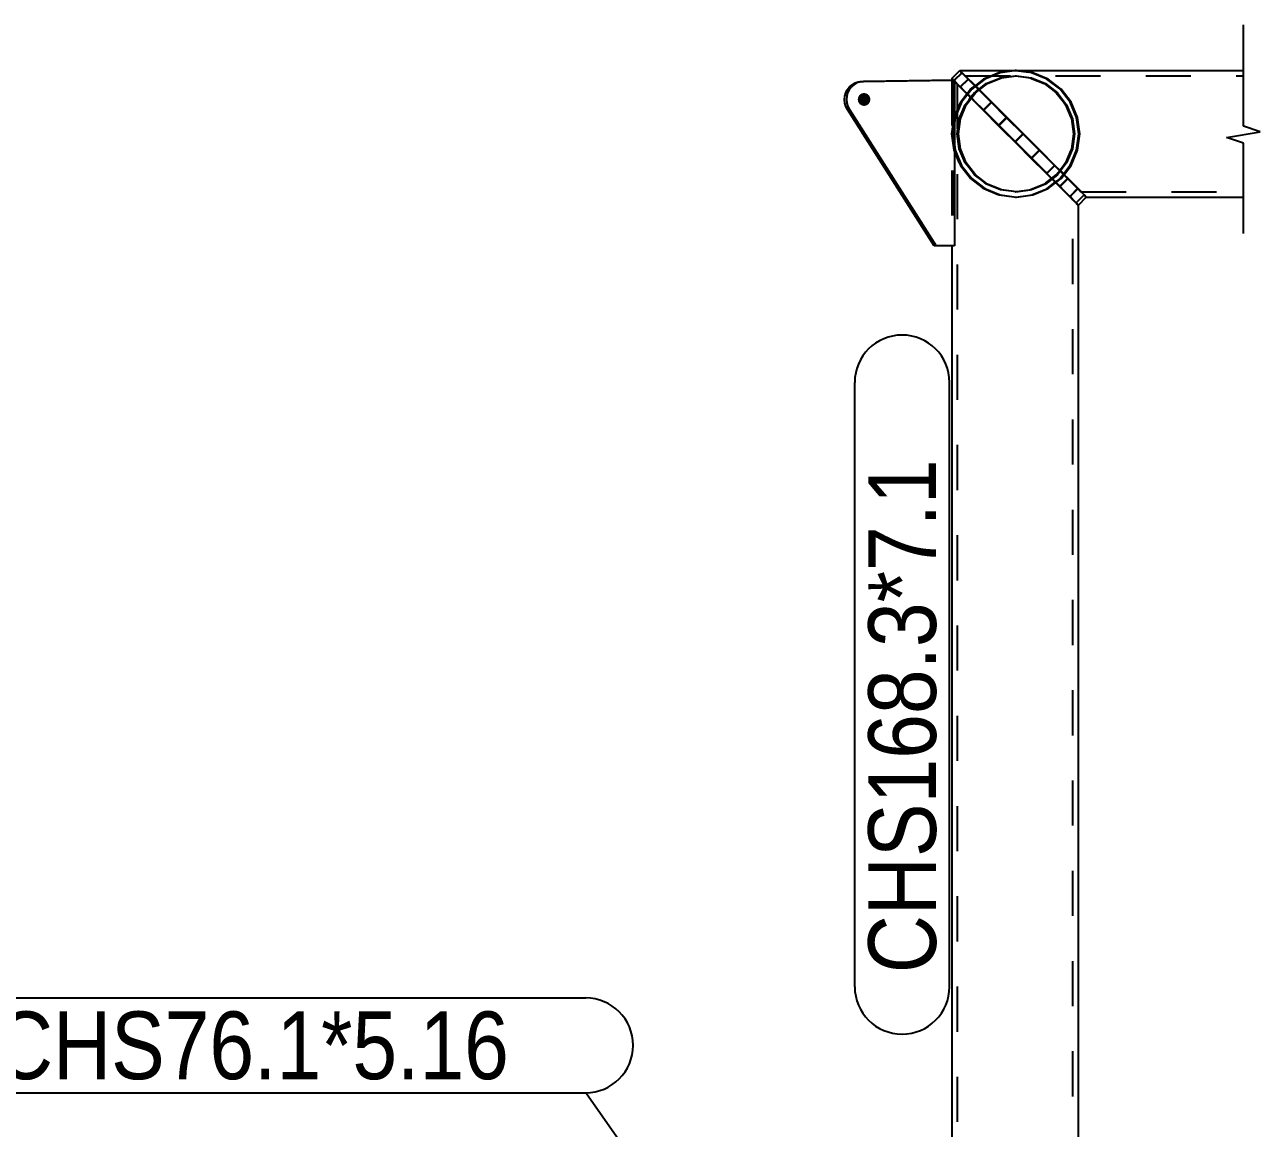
# Model space of a CAD drawing. Header units: millimetres. Extents: x 150000 to 150841, y 150000 to 150594.
# Drawn here: x 150497.3 to 150552.1, y 150349.6 to 150398.5 of the extents above; entities that cross this region are included whole.
import ezdxf

# ---------------------------------------------------------------- set-up
doc = ezdxf.new("R2010")
doc.units = ezdxf.units.MM
doc.linetypes.add('XKITLINE00', pattern=[0])
doc.linetypes.add('XKITLINE02', pattern=[4, 2, -2])
doc.styles.add('ARIAL', font='arial.ttf')

msp = doc.modelspace()

# ---------------------------------------------------------------- linework, layer by layer
at = {"color": 1, "linetype": 'XKITLINE00'}
for p, q in [((150551.318, 150394.017), (150551.318, 150398.517)), ((150551.318, 150398.517), (150551.318, 150398.517)), ((150550.568, 150393.517), (150552.068, 150393.767)), ((150552.068, 150393.767), (150551.318, 150394.017)), ((150551.318, 150393.267), (150550.568, 150393.517)), ((150551.318, 150389.267), (150551.318, 150393.267))]:
    msp.add_line(p, q, dxfattribs=at)
at = {"color": 2, "linetype": 'XKITLINE00'}
for p, q in [((150538.397, 150396.133), (150538.75, 150396.487)), ((150538.514, 150396.055), (150538.85, 150396.391)), ((150538.75, 150396.487), (150538.85, 150396.391)), ((150538.75, 150396.487), (150551.354, 150396.487)), ((150538.85, 150396.391), (150538.75, 150396.487)), ((150538.85, 150396.391), (150539.134, 150396.111)), ((150539.134, 150396.111), (150538.85, 150396.391)), ((150540.479, 150396.391), (150539.841, 150396.126)), ((150540.535, 150396.391), (150539.859, 150396.111)), ((150540.601, 150396.407), (150540.479, 150396.391)), ((150541.261, 150396.487), (150540.535, 150396.391)), ((150541.201, 150396.487), (150540.601, 150396.407)), ((150541.201, 150396.487), (150541.231, 150396.483)), ((150541.261, 150396.487), (150541.201, 150396.487)), ((150541.987, 150396.391), (150541.261, 150396.487)), ((150542.664, 150396.111), (150541.987, 150396.391)), ((150533.861, 150395.76), (150533.976, 150395.86)), ((150534.061, 150395.86), (150533.946, 150395.76)), ((150533.976, 150395.86), (150534.109, 150395.936)), ((150534.194, 150395.936), (150534.061, 150395.86)), ((150534.109, 150395.936), (150534.253, 150395.985)), ((150534.338, 150395.985), (150534.194, 150395.936)), ((150534.253, 150395.985), (150534.403, 150396.004)), ((150534.253, 150395.985), (150534.338, 150395.985)), ((150534.488, 150396.004), (150534.338, 150395.985)), ((150534.403, 150396.004), (150538.429, 150396.058)), ((150534.403, 150396.004), (150534.488, 150396.004)), ((150538.514, 150396.058), (150534.488, 150396.004)), ((150538.396, 150396.133), (150538.396, 150396.056)), ((150538.401, 150396.129), (150538.397, 150396.133)), ((150538.436, 150396.095), (150538.397, 150396.133)), ((150538.429, 150396.058), (150538.514, 150396.058)), ((150538.476, 150396.058), (150538.436, 150396.095)), ((150538.514, 150396.058), (150538.514, 150394.119)), ((150538.611, 150395.925), (150538.514, 150396.021)), ((150538.741, 150395.796), (150538.611, 150395.925)), ((150538.78, 150395.758), (150539.134, 150396.111)), ((150539.45, 150395.797), (150539.134, 150396.111)), ((150539.45, 150395.797), (150539.134, 150396.111)), ((150539.859, 150396.111), (150539.278, 150395.665)), ((150539.806, 150396.111), (150539.441, 150395.829)), ((150539.445, 150395.498), (150539.977, 150395.906)), ((150539.841, 150396.126), (150539.806, 150396.111)), ((150539.977, 150395.906), (150540.597, 150396.162)), ((150540.597, 150396.162), (150541.261, 150396.25)), ((150541.234, 150396.246), (150541.873, 150396.162)), ((150541.261, 150396.25), (150541.926, 150396.162)), ((150541.873, 150396.162), (150541.962, 150396.126)), ((150541.926, 150396.162), (150542.545, 150395.906)), ((150541.962, 150396.126), (150542.494, 150395.906)), ((150542.494, 150395.906), (150542.794, 150395.677)), ((150542.545, 150395.906), (150543.077, 150395.498)), ((150543.245, 150395.665), (150542.664, 150396.111)), ((150533.642, 150395.196), (150533.655, 150395.351)), ((150533.655, 150395.351), (150533.697, 150395.5)), ((150533.697, 150395.5), (150533.767, 150395.638)), ((150533.74, 150395.351), (150533.726, 150395.196)), ((150533.782, 150395.5), (150533.74, 150395.351)), ((150533.767, 150395.638), (150533.861, 150395.76)), ((150533.852, 150395.638), (150533.782, 150395.5)), ((150533.946, 150395.76), (150533.852, 150395.638)), ((150538.766, 150395.771), (150538.741, 150395.796)), ((150538.78, 150395.758), (150538.766, 150395.771)), ((150538.779, 150395.084), (150539.064, 150395.452)), ((150538.967, 150395.572), (150538.78, 150395.758)), ((150539.278, 150395.665), (150538.832, 150395.084)), ((150539.103, 150395.437), (150538.967, 150395.572)), ((150539.037, 150394.966), (150539.445, 150395.498)), ((150539.064, 150395.452), (150539.227, 150395.665)), ((150539.093, 150395.424), (150539.064, 150395.452)), ((150539.064, 150395.452), (150539.064, 150395.452)), ((150539.093, 150395.424), (150539.064, 150395.452)), ((150539.227, 150395.665), (150539.441, 150395.829)), ((150539.441, 150395.829), (150539.463, 150395.808)), ((150539.441, 150395.829), (150539.441, 150395.829)), ((150539.441, 150395.829), (150539.463, 150395.808)), ((150540.166, 150395.084), (150539.618, 150395.63)), ((150540.166, 150395.084), (150539.618, 150395.63)), ((150542.794, 150395.677), (150543.028, 150395.498)), ((150543.028, 150395.498), (150543.341, 150395.093)), ((150543.077, 150395.498), (150543.485, 150394.966)), ((150543.69, 150395.084), (150543.245, 150395.665)), ((150533.658, 150395.042), (150533.642, 150395.196)), ((150533.703, 150394.894), (150533.658, 150395.042)), ((150533.775, 150394.757), (150533.703, 150394.894)), ((150533.703, 150394.894), (150533.787, 150394.894)), ((150533.726, 150395.196), (150533.743, 150395.042)), ((150533.743, 150395.042), (150533.787, 150394.894)), ((150537.614, 150388.724), (150533.775, 150394.757)), ((150533.775, 150394.757), (150533.86, 150394.757)), ((150533.787, 150394.894), (150533.86, 150394.757)), ((150533.86, 150394.757), (150537.699, 150388.724)), ((150538.727, 150394.958), (150538.525, 150394.478)), ((150538.832, 150395.084), (150538.552, 150394.408)), ((150538.779, 150395.084), (150538.727, 150394.958)), ((150538.781, 150394.347), (150539.037, 150394.966)), ((150539.48, 150395.062), (150539.271, 150395.27)), ((150539.745, 150394.798), (150539.48, 150395.062)), ((150539.782, 150394.761), (150539.745, 150394.798)), ((150539.812, 150394.731), (150539.782, 150394.761)), ((150540.166, 150395.084), (150539.812, 150394.731)), ((150540.166, 150395.084), (150540.844, 150394.408)), ((150540.844, 150394.408), (150540.166, 150395.084)), ((150543.341, 150395.093), (150543.438, 150394.966)), ((150543.438, 150394.966), (150543.669, 150394.412)), ((150543.485, 150394.966), (150543.742, 150394.347)), ((150543.971, 150394.408), (150543.69, 150395.084)), ((150538.4, 150393.682), (150538.496, 150394.408)), ((150538.552, 150394.408), (150538.456, 150393.682)), ((150538.496, 150394.408), (150538.525, 150394.478)), ((150538.693, 150393.682), (150538.781, 150394.347)), ((150540.111, 150394.432), (150539.812, 150394.731)), ((150540.415, 150394.129), (150540.111, 150394.432)), ((150540.844, 150394.408), (150540.49, 150394.054)), ((150540.844, 150394.408), (150541.57, 150393.682)), ((150541.57, 150393.682), (150540.844, 150394.408)), ((150543.669, 150394.412), (150543.696, 150394.347)), ((150543.696, 150394.347), (150543.784, 150393.682)), ((150543.742, 150394.347), (150543.829, 150393.682)), ((150544.066, 150393.682), (150543.971, 150394.408)), ((150538.496, 150392.956), (150538.4, 150393.682)), ((150538.456, 150393.682), (150538.552, 150392.956)), ((150538.781, 150393.017), (150538.693, 150393.682)), ((150540.454, 150394.09), (150540.415, 150394.129)), ((150540.49, 150394.054), (150540.454, 150394.09)), ((150540.815, 150393.73), (150540.49, 150394.054)), ((150541.139, 150393.406), (150540.815, 150393.73)), ((150541.57, 150393.682), (150541.216, 150393.328)), ((150541.57, 150393.682), (150542.295, 150392.956)), ((150542.295, 150392.956), (150541.57, 150393.682)), ((150543.784, 150393.682), (150543.696, 150393.017)), ((150543.829, 150393.682), (150543.742, 150393.017)), ((150543.971, 150392.956), (150544.066, 150393.682)), ((150538.514, 150393.245), (150538.514, 150388.724)), ((150541.178, 150393.367), (150541.139, 150393.406)), ((150541.216, 150393.328), (150541.178, 150393.367)), ((150541.54, 150393.004), (150541.216, 150393.328)), ((150538.525, 150392.885), (150538.496, 150392.956)), ((150538.727, 150392.406), (150538.525, 150392.885)), ((150538.552, 150392.956), (150538.832, 150392.279)), ((150539.037, 150392.398), (150538.781, 150393.017)), ((150541.867, 150392.677), (150541.54, 150393.004)), ((150541.903, 150392.64), (150541.867, 150392.677)), ((150541.941, 150392.602), (150541.903, 150392.64)), ((150542.295, 150392.956), (150541.941, 150392.602)), ((150542.236, 150392.306), (150541.941, 150392.602)), ((150542.295, 150392.956), (150542.97, 150392.279)), ((150542.97, 150392.279), (150542.295, 150392.956)), ((150543.669, 150392.952), (150543.438, 150392.398)), ((150543.742, 150393.017), (150543.485, 150392.398)), ((150543.696, 150393.017), (150543.669, 150392.952)), ((150543.69, 150392.279), (150543.971, 150392.956)), ((150538.727, 150392.406), (150538.779, 150392.279)), ((150538.779, 150392.279), (150539.162, 150391.784)), ((150538.832, 150392.279), (150539.278, 150391.698)), ((150539.445, 150391.866), (150539.037, 150392.398)), ((150542.549, 150391.993), (150542.236, 150392.306)), ((150542.97, 150392.279), (150542.616, 150391.926)), ((150543.209, 150392.038), (150542.97, 150392.279)), ((150543.209, 150392.038), (150542.97, 150392.279)), ((150543.029, 150391.866), (150543.193, 150392.079)), ((150543.485, 150392.398), (150543.077, 150391.866)), ((150543.341, 150392.271), (150543.193, 150392.079)), ((150543.193, 150392.079), (150543.193, 150392.079)), ((150543.22, 150392.052), (150543.193, 150392.079)), ((150543.22, 150392.052), (150543.193, 150392.079)), ((150543.245, 150391.698), (150543.69, 150392.279)), ((150543.438, 150392.398), (150543.341, 150392.271)), ((150539.162, 150391.784), (150539.228, 150391.698)), ((150539.228, 150391.698), (150539.736, 150391.31)), ((150539.278, 150391.698), (150539.859, 150391.253)), ((150539.977, 150391.458), (150539.445, 150391.866)), ((150540.597, 150391.201), (150539.977, 150391.458)), ((150542.499, 150391.458), (150541.881, 150391.201)), ((150542.545, 150391.458), (150541.926, 150391.201)), ((150542.557, 150391.503), (150542.499, 150391.458)), ((150543.077, 150391.866), (150542.545, 150391.458)), ((150542.582, 150391.96), (150542.549, 150391.993)), ((150542.557, 150391.503), (150542.815, 150391.702)), ((150542.616, 150391.926), (150542.582, 150391.96)), ((150542.849, 150391.691), (150542.616, 150391.926)), ((150542.664, 150391.253), (150543.245, 150391.698)), ((150542.815, 150391.702), (150542.816, 150391.702)), ((150542.836, 150391.681), (150542.815, 150391.702)), ((150542.816, 150391.702), (150543.029, 150391.866)), ((150542.836, 150391.681), (150542.816, 150391.702)), ((150543.14, 150391.399), (150543.017, 150391.523)), ((150543.548, 150391.698), (150543.194, 150391.345)), ((150543.548, 150391.698), (150543.377, 150391.87)), ((150543.548, 150391.698), (150543.377, 150391.87)), ((150543.548, 150391.698), (150543.99, 150391.253)), ((150543.99, 150391.253), (150543.548, 150391.698)), ((150539.736, 150391.31), (150539.812, 150391.253)), ((150539.812, 150391.253), (150540.411, 150391.005)), ((150539.859, 150391.253), (150540.535, 150390.972)), ((150540.411, 150391.005), (150540.49, 150390.972)), ((150540.49, 150390.972), (150541.139, 150390.887)), ((150540.535, 150390.972), (150541.261, 150390.877)), ((150541.261, 150391.114), (150540.597, 150391.201)), ((150541.239, 150391.117), (150541.871, 150391.2)), ((150541.926, 150391.201), (150541.261, 150391.114)), ((150541.261, 150390.877), (150541.987, 150390.972)), ((150541.881, 150391.201), (150541.871, 150391.2)), ((150541.987, 150390.972), (150542.664, 150391.253)), ((150543.166, 150391.373), (150543.14, 150391.399)), ((150543.194, 150391.345), (150543.166, 150391.373)), ((150543.374, 150391.163), (150543.194, 150391.345)), ((150543.598, 150390.938), (150543.374, 150391.163)), ((150543.616, 150390.92), (150543.598, 150390.938)), ((150543.636, 150390.899), (150543.616, 150390.92)), ((150543.99, 150391.253), (150543.636, 150390.899)), ((150544.266, 150390.972), (150543.913, 150390.619)), ((150543.99, 150391.253), (150544.266, 150390.972)), ((150544.266, 150390.972), (150543.99, 150391.253)), ((150544.266, 150390.972), (150544.358, 150390.877)), ((150544.358, 150390.877), (150544.266, 150390.972)), ((150541.139, 150390.887), (150541.216, 150390.877)), ((150541.216, 150390.877), (150541.239, 150390.88)), ((150541.216, 150390.877), (150541.261, 150390.877)), ((150543.745, 150390.789), (150543.636, 150390.899)), ((150543.893, 150390.639), (150543.745, 150390.789)), ((150543.9, 150390.632), (150543.893, 150390.639)), ((150543.913, 150390.619), (150543.9, 150390.632)), ((150543.948, 150390.582), (150543.913, 150390.619)), ((150544.005, 150390.523), (150543.948, 150390.582)), ((150544.005, 150390.524), (150544.358, 150390.877)), ((150544.005, 150315.026), (150544.005, 150390.523)), ((150544.358, 150390.877), (150551.354, 150390.877)), ((150538.514, 150388.724), (150537.614, 150388.724)), ((150538.396, 150388.724), (150538.396, 150315.026))]:
    msp.add_line(p, q, dxfattribs=at)
at = {"color": 7, "linetype": 'XKITLINE02'}
for p, q in [((150538.842, 150396.391), (150538.488, 150396.038)), ((150538.842, 150396.391), (150538.75, 150396.487)), ((150538.75, 150396.487), (150538.842, 150396.391)), ((150539.118, 150396.111), (150538.842, 150396.391)), ((150538.842, 150396.391), (150539.118, 150396.111)), ((150541.231, 150396.483), (150541.808, 150396.407)), ((150541.931, 150396.391), (150541.808, 150396.407)), ((150542.576, 150396.126), (150541.931, 150396.391)), ((150538.508, 150396.018), (150538.396, 150396.133)), ((150538.436, 150396.095), (150538.396, 150396.133)), ((150538.396, 150396.056), (150538.396, 150388.724)), ((150538.469, 150396.057), (150538.401, 150396.129)), ((150538.429, 150396.058), (150538.429, 150388.724)), ((150538.496, 150396.038), (150538.436, 150396.095)), ((150538.488, 150396.038), (150538.469, 150396.057)), ((150538.476, 150396.058), (150538.496, 150396.038)), ((150538.488, 150396.038), (150538.764, 150395.758)), ((150538.496, 150396.038), (150538.514, 150396.055)), ((150538.496, 150396.038), (150538.514, 150396.021)), ((150538.611, 150395.925), (150538.496, 150396.038)), ((150538.803, 150395.719), (150538.508, 150396.018)), ((150538.766, 150395.771), (150538.611, 150395.925)), ((150538.633, 150395.896), (150538.633, 150315.026)), ((150538.706, 150395.827), (150538.633, 150395.896)), ((150538.633, 150395.896), (150538.735, 150395.791)), ((150539.118, 150396.111), (150538.764, 150395.758)), ((150538.987, 150396.25), (150538.993, 150396.25)), ((150539.071, 150396.162), (150538.987, 150396.25)), ((150538.987, 150396.25), (150539.078, 150396.162)), ((150538.993, 150396.25), (150551.354, 150396.25)), ((150539.324, 150395.906), (150539.071, 150396.162)), ((150539.078, 150396.162), (150539.338, 150395.906)), ((150539.56, 150395.665), (150539.118, 150396.111)), ((150539.118, 150396.111), (150539.56, 150395.665)), ((150539.729, 150395.498), (150539.324, 150395.906)), ((150539.338, 150395.906), (150539.749, 150395.498)), ((150539.63, 150395.677), (150539.926, 150395.906)), ((150539.926, 150395.906), (150540.455, 150396.126)), ((150540.455, 150396.126), (150540.543, 150396.162)), ((150540.543, 150396.162), (150541.207, 150396.25)), ((150541.207, 150396.25), (150541.261, 150396.25)), ((150541.207, 150396.25), (150541.234, 150396.246)), ((150542.611, 150396.111), (150542.576, 150396.126)), ((150543.18, 150395.677), (150542.611, 150396.111)), ((150538.949, 150395.588), (150538.706, 150395.827)), ((150538.735, 150395.791), (150539.005, 150395.517)), ((150538.764, 150395.758), (150539.207, 150395.312)), ((150538.967, 150395.572), (150538.766, 150395.771)), ((150539.261, 150395.257), (150538.803, 150395.719)), ((150539.345, 150395.194), (150538.949, 150395.588)), ((150539.229, 150395.312), (150538.967, 150395.572)), ((150539.005, 150395.517), (150539.425, 150395.094)), ((150539.217, 150395.3), (150539.093, 150395.424)), ((150539.162, 150395.355), (150539.093, 150395.424)), ((150539.174, 150395.366), (150539.103, 150395.437)), ((150539.233, 150395.285), (150539.162, 150395.355)), ((150539.48, 150395.062), (150539.174, 150395.366)), ((150539.56, 150395.665), (150539.207, 150395.312)), ((150539.207, 150395.312), (150539.785, 150394.731)), ((150539.217, 150395.3), (150539.333, 150395.416)), ((150539.233, 150395.285), (150539.217, 150395.3)), ((150539.583, 150395.665), (150539.229, 150395.312)), ((150539.271, 150395.27), (150539.229, 150395.312)), ((150539.233, 150395.285), (150539.333, 150395.416)), ((150539.396, 150395.498), (150539.333, 150395.416)), ((150539.478, 150395.561), (150539.396, 150395.498)), ((150539.583, 150395.665), (150539.45, 150395.797)), ((150539.583, 150395.665), (150539.45, 150395.797)), ((150539.463, 150395.808), (150539.595, 150395.677)), ((150539.463, 150395.808), (150539.594, 150395.677)), ((150539.595, 150395.677), (150539.478, 150395.561)), ((150539.478, 150395.561), (150539.61, 150395.662)), ((150540.138, 150395.084), (150539.56, 150395.665)), ((150539.56, 150395.665), (150540.138, 150395.084)), ((150539.618, 150395.63), (150539.583, 150395.665)), ((150539.618, 150395.63), (150539.583, 150395.665)), ((150539.594, 150395.677), (150539.61, 150395.662)), ((150539.595, 150395.677), (150539.61, 150395.662)), ((150539.61, 150395.662), (150539.63, 150395.677)), ((150539.61, 150395.662), (150539.61, 150395.662)), ((150540.258, 150394.966), (150539.729, 150395.498)), ((150539.749, 150395.498), (150540.283, 150394.966)), ((150543.195, 150395.665), (150543.18, 150395.677)), ((150543.643, 150395.084), (150543.195, 150395.665)), ((150538.728, 150394.347), (150538.986, 150394.966)), ((150538.986, 150394.966), (150539.162, 150395.193)), ((150539.162, 150395.193), (150539.233, 150395.285)), ((150539.233, 150395.285), (150539.233, 150395.285)), ((150539.852, 150394.664), (150539.261, 150395.257)), ((150539.868, 150394.674), (150539.345, 150395.194)), ((150539.425, 150395.094), (150539.966, 150394.551)), ((150539.782, 150394.761), (150539.48, 150395.062)), ((150540.111, 150394.432), (150539.782, 150394.761)), ((150540.138, 150395.084), (150539.785, 150394.731)), ((150540.813, 150394.408), (150540.138, 150395.084)), ((150540.138, 150395.084), (150540.813, 150394.408)), ((150540.876, 150394.347), (150540.258, 150394.966)), ((150540.283, 150394.966), (150540.904, 150394.347)), ((150543.925, 150394.408), (150543.643, 150395.084)), ((150538.525, 150392.885), (150538.525, 150394.478)), ((150538.639, 150393.682), (150538.728, 150394.347)), ((150539.785, 150394.731), (150540.459, 150394.054)), ((150540.534, 150393.98), (150539.852, 150394.664)), ((150540.482, 150394.061), (150539.868, 150394.674)), ((150539.966, 150394.551), (150540.59, 150393.925)), ((150540.454, 150394.09), (150540.111, 150394.432)), ((150540.813, 150394.408), (150540.459, 150394.054)), ((150541.538, 150393.682), (150540.813, 150394.408)), ((150540.813, 150394.408), (150541.538, 150393.682)), ((150541.54, 150393.682), (150540.876, 150394.347)), ((150540.904, 150394.347), (150541.568, 150393.682)), ((150544.021, 150393.682), (150543.925, 150394.408)), ((150538.514, 150394.119), (150538.514, 150393.245)), ((150538.728, 150393.017), (150538.639, 150393.682)), ((150540.815, 150393.73), (150540.454, 150394.09)), ((150540.459, 150394.054), (150541.185, 150393.328)), ((150541.144, 150393.399), (150540.482, 150394.061)), ((150541.262, 150393.251), (150540.534, 150393.98)), ((150540.59, 150393.925), (150541.257, 150393.257)), ((150541.178, 150393.367), (150540.815, 150393.73)), ((150541.538, 150393.682), (150541.185, 150393.328)), ((150542.264, 150392.956), (150541.538, 150393.682)), ((150541.538, 150393.682), (150542.264, 150392.956)), ((150542.204, 150393.017), (150541.54, 150393.682)), ((150541.568, 150393.682), (150542.232, 150393.017)), ((150543.925, 150392.956), (150544.021, 150393.682)), ((150541.811, 150392.732), (150541.144, 150393.399)), ((150541.54, 150393.004), (150541.178, 150393.367)), ((150541.185, 150393.328), (150541.911, 150392.602)), ((150541.257, 150393.257), (150541.919, 150392.595)), ((150541.986, 150392.528), (150541.262, 150393.251)), ((150538.986, 150392.398), (150538.728, 150393.017)), ((150541.903, 150392.64), (150541.54, 150393.004)), ((150542.435, 150392.106), (150541.811, 150392.732)), ((150542.236, 150392.306), (150541.903, 150392.64)), ((150542.264, 150392.956), (150541.911, 150392.602)), ((150541.911, 150392.602), (150542.589, 150391.926)), ((150541.919, 150392.595), (150542.533, 150391.983)), ((150542.825, 150392.398), (150542.204, 150393.017)), ((150542.232, 150393.017), (150542.85, 150392.398)), ((150542.264, 150392.956), (150542.28, 150392.941)), ((150542.264, 150392.956), (150542.28, 150392.941)), ((150542.28, 150392.941), (150542.942, 150392.279)), ((150542.28, 150392.941), (150542.942, 150392.279)), ((150543.643, 150392.279), (150543.925, 150392.956)), ((150539.162, 150392.17), (150538.986, 150392.398)), ((150539.397, 150391.866), (150539.162, 150392.17)), ((150542.656, 150391.859), (150541.986, 150392.528)), ((150542.582, 150391.96), (150542.236, 150392.306)), ((150542.976, 150391.562), (150542.435, 150392.106)), ((150542.942, 150392.279), (150542.589, 150391.926)), ((150543.359, 150391.866), (150542.825, 150392.398)), ((150542.85, 150392.398), (150543.379, 150391.866)), ((150543.525, 150391.698), (150542.942, 150392.279)), ((150542.942, 150392.279), (150543.525, 150391.698)), ((150543.377, 150391.87), (150543.209, 150392.038)), ((150543.377, 150391.87), (150543.209, 150392.038)), ((150543.359, 150391.911), (150543.22, 150392.052)), ((150543.36, 150391.911), (150543.22, 150392.052)), ((150543.643, 150392.279), (150543.359, 150391.911)), ((150539.736, 150391.607), (150539.397, 150391.866)), ((150539.931, 150391.458), (150539.736, 150391.607)), ((150540.411, 150391.26), (150539.931, 150391.458)), ((150542.533, 150391.983), (150543.056, 150391.462)), ((150543.017, 150391.523), (150542.582, 150391.96)), ((150542.589, 150391.926), (150543.172, 150391.345)), ((150542.617, 150391.253), (150542.982, 150391.534)), ((150543.227, 150391.29), (150542.656, 150391.859)), ((150542.982, 150391.534), (150542.836, 150391.681)), ((150542.982, 150391.534), (150542.836, 150391.681)), ((150543.166, 150391.373), (150542.849, 150391.691)), ((150543.396, 150391.14), (150542.976, 150391.562)), ((150543.196, 150391.698), (150542.982, 150391.534)), ((150542.982, 150391.534), (150542.982, 150391.534)), ((150543.056, 150391.462), (150543.452, 150391.069)), ((150543.525, 150391.698), (150543.172, 150391.345)), ((150543.36, 150391.911), (150543.196, 150391.698)), ((150543.359, 150391.911), (150543.36, 150391.911)), ((150543.77, 150391.458), (150543.359, 150391.866)), ((150543.379, 150391.866), (150543.784, 150391.458)), ((150543.974, 150391.253), (150543.525, 150391.698)), ((150543.525, 150391.698), (150543.974, 150391.253)), ((150544.03, 150391.201), (150543.77, 150391.458)), ((150543.784, 150391.458), (150544.037, 150391.201)), ((150540.551, 150391.201), (150540.411, 150391.26)), ((150541.139, 150391.124), (150540.551, 150391.201)), ((150541.216, 150391.114), (150541.139, 150391.124)), ((150541.216, 150391.114), (150541.239, 150391.117)), ((150541.261, 150391.114), (150541.216, 150391.114)), ((150541.239, 150390.88), (150541.871, 150390.963)), ((150541.871, 150390.963), (150541.942, 150390.972)), ((150541.942, 150390.972), (150542.557, 150391.228)), ((150542.557, 150391.228), (150542.617, 150391.253)), ((150543.374, 150391.163), (150543.166, 150391.373)), ((150543.172, 150391.345), (150543.621, 150390.899)), ((150543.66, 150390.86), (150543.227, 150391.29)), ((150543.598, 150390.938), (150543.374, 150391.163)), ((150543.666, 150390.866), (150543.396, 150391.14)), ((150543.452, 150391.069), (150543.695, 150390.829)), ((150543.616, 150390.92), (150543.598, 150390.938)), ((150543.745, 150390.789), (150543.616, 150390.92)), ((150543.974, 150391.253), (150543.621, 150390.899)), ((150544.258, 150390.972), (150543.905, 150390.619)), ((150544.258, 150390.972), (150543.974, 150391.253)), ((150543.974, 150391.253), (150544.258, 150390.972)), ((150544.121, 150391.114), (150544.03, 150391.201)), ((150544.037, 150391.201), (150544.121, 150391.114)), ((150544.121, 150391.114), (150544.127, 150391.114)), ((150544.127, 150391.114), (150551.354, 150391.114)), ((150544.258, 150390.972), (150544.262, 150390.968)), ((150544.258, 150390.972), (150544.262, 150390.968)), ((150544.262, 150390.968), (150544.358, 150390.877)), ((150544.262, 150390.968), (150544.358, 150390.877)), ((150543.621, 150390.899), (150543.905, 150390.619)), ((150543.925, 150390.599), (150543.66, 150390.86)), ((150543.768, 150390.76), (150543.666, 150390.866)), ((150543.695, 150390.829), (150543.768, 150390.76)), ((150543.893, 150390.639), (150543.745, 150390.789)), ((150543.768, 150315.026), (150543.768, 150390.76)), ((150543.9, 150390.632), (150543.893, 150390.639)), ((150543.948, 150390.582), (150543.9, 150390.632)), ((150543.905, 150390.619), (150544.004, 150390.523)), ((150544.005, 150390.523), (150543.925, 150390.599)), ((150544.004, 150390.523), (150543.948, 150390.582)), ((150544.004, 150390.523), (150544.005, 150390.524))]:
    msp.add_line(p, q, dxfattribs=at)
at = {"color": 3, "linetype": 'XKITLINE00'}
msp.add_line((150534.423, 150395.204), (150534.508, 150395.204), dxfattribs=at)
at = {"color": 7, "linetype": 'XKITLINE00'}
for p, q in [((150534.096, 150355.888), (150534.096, 150382.665)), ((150538.296, 150355.888), (150538.296, 150382.665)), ((150495.395, 150355.391), (150522.173, 150355.391)), ((150495.395, 150351.191), (150522.173, 150351.191)), ((150526.327, 150345.273), (150522.173, 150351.191))]:
    msp.add_line(p, q, dxfattribs=at)
for centre, start, end in [((150536.196, 150382.665), 0, 180), ((150536.196, 150355.888), 180, 0), ((150522.173, 150353.291), 270, 90)]:
    msp.add_arc(centre, 2.1, start, end, dxfattribs=at)
at = {"color": 3, "linetype": 'Continuous'}
for points in [[(150534.232, 150395.218), (150534.535, 150395.486), (150534.522, 150395.487)], [(150534.232, 150395.218), (150534.522, 150395.487), (150534.508, 150395.487)], [(150534.232, 150395.218), (150534.508, 150395.487), (150534.495, 150395.487)], [(150534.232, 150395.218), (150534.495, 150395.487), (150534.481, 150395.486)], [(150534.232, 150395.218), (150534.549, 150395.484), (150534.535, 150395.486)], [(150534.232, 150395.218), (150534.481, 150395.486), (150534.468, 150395.484)], [(150534.232, 150395.218), (150534.562, 150395.482), (150534.549, 150395.484)], [(150534.232, 150395.218), (150534.468, 150395.484), (150534.454, 150395.482)], [(150534.232, 150395.218), (150534.575, 150395.479), (150534.562, 150395.482)], [(150534.232, 150395.218), (150534.454, 150395.482), (150534.441, 150395.479)], [(150534.232, 150395.218), (150534.589, 150395.475), (150534.575, 150395.479)], [(150534.232, 150395.218), (150534.441, 150395.479), (150534.428, 150395.475)], [(150534.232, 150395.218), (150534.601, 150395.471), (150534.589, 150395.475)], [(150534.232, 150395.218), (150534.428, 150395.475), (150534.415, 150395.471)], [(150534.232, 150395.218), (150534.614, 150395.466), (150534.601, 150395.471)], [(150534.232, 150395.218), (150534.415, 150395.471), (150534.402, 150395.466)], [(150534.232, 150395.218), (150534.627, 150395.46), (150534.614, 150395.466)], [(150534.232, 150395.218), (150534.402, 150395.466), (150534.39, 150395.46)], [(150534.232, 150395.218), (150534.639, 150395.454), (150534.627, 150395.46)], [(150534.232, 150395.218), (150534.39, 150395.46), (150534.378, 150395.454)], [(150534.232, 150395.218), (150534.651, 150395.447), (150534.639, 150395.454)], [(150534.232, 150395.218), (150534.378, 150395.454), (150534.366, 150395.447)], [(150534.232, 150395.218), (150534.662, 150395.439), (150534.651, 150395.447)], [(150534.232, 150395.218), (150534.366, 150395.447), (150534.354, 150395.439)], [(150534.232, 150395.218), (150534.673, 150395.431), (150534.662, 150395.439)], [(150534.232, 150395.218), (150534.354, 150395.439), (150534.343, 150395.431)], [(150534.232, 150395.218), (150534.684, 150395.423), (150534.673, 150395.431)], [(150534.232, 150395.218), (150534.343, 150395.431), (150534.333, 150395.423)], [(150534.232, 150395.218), (150534.694, 150395.414), (150534.684, 150395.423)], [(150534.232, 150395.218), (150534.333, 150395.423), (150534.322, 150395.414)], [(150534.232, 150395.218), (150534.704, 150395.404), (150534.694, 150395.414)], [(150534.232, 150395.218), (150534.322, 150395.414), (150534.312, 150395.404)], [(150534.232, 150395.218), (150534.713, 150395.394), (150534.704, 150395.404)], [(150534.232, 150395.218), (150534.312, 150395.404), (150534.303, 150395.394)], [(150534.232, 150395.218), (150534.722, 150395.384), (150534.713, 150395.394)], [(150534.232, 150395.218), (150534.303, 150395.394), (150534.294, 150395.384)], [(150534.232, 150395.218), (150534.731, 150395.373), (150534.722, 150395.384)], [(150534.232, 150395.218), (150534.294, 150395.384), (150534.286, 150395.373)], [(150534.232, 150395.218), (150534.738, 150395.361), (150534.731, 150395.373)], [(150534.232, 150395.218), (150534.286, 150395.373), (150534.278, 150395.361)], [(150534.232, 150395.218), (150534.746, 150395.349), (150534.738, 150395.361)], [(150534.232, 150395.218), (150534.278, 150395.361), (150534.271, 150395.349)], [(150534.232, 150395.218), (150534.752, 150395.337), (150534.746, 150395.349)], [(150534.232, 150395.218), (150534.271, 150395.349), (150534.264, 150395.337)], [(150534.232, 150395.218), (150534.758, 150395.325), (150534.752, 150395.337)], [(150534.232, 150395.218), (150534.264, 150395.337), (150534.258, 150395.325)], [(150534.232, 150395.218), (150534.764, 150395.312), (150534.758, 150395.325)], [(150534.232, 150395.218), (150534.258, 150395.325), (150534.252, 150395.312)], [(150534.232, 150395.218), (150534.769, 150395.299), (150534.764, 150395.312)], [(150534.232, 150395.218), (150534.252, 150395.312), (150534.247, 150395.299)], [(150534.232, 150395.218), (150534.773, 150395.286), (150534.769, 150395.299)], [(150534.232, 150395.218), (150534.247, 150395.299), (150534.243, 150395.286)], [(150534.232, 150395.218), (150534.231, 150395.204), (150534.232, 150395.19)], [(150534.232, 150395.218), (150534.777, 150395.273), (150534.773, 150395.286)], [(150534.232, 150395.218), (150534.243, 150395.286), (150534.24, 150395.273)], [(150534.232, 150395.218), (150534.78, 150395.259), (150534.777, 150395.273)], [(150534.232, 150395.218), (150534.24, 150395.273), (150534.237, 150395.259)], [(150534.232, 150395.218), (150534.782, 150395.245), (150534.78, 150395.259)], [(150534.232, 150395.218), (150534.237, 150395.259), (150534.234, 150395.245)], [(150534.232, 150395.218), (150534.784, 150395.232), (150534.782, 150395.245)], [(150534.232, 150395.218), (150534.234, 150395.245), (150534.233, 150395.232)], [(150534.232, 150395.218), (150534.785, 150395.218), (150534.784, 150395.232)], [(150534.232, 150395.218), (150534.232, 150395.19), (150534.233, 150395.176)], [(150534.232, 150395.218), (150534.233, 150395.176), (150534.234, 150395.162)], [(150534.232, 150395.218), (150534.234, 150395.162), (150534.237, 150395.149)], [(150534.232, 150395.218), (150534.237, 150395.149), (150534.24, 150395.135)], [(150534.232, 150395.218), (150534.24, 150395.135), (150534.243, 150395.122)], [(150534.232, 150395.218), (150534.243, 150395.122), (150534.247, 150395.108)], [(150534.232, 150395.218), (150534.247, 150395.108), (150534.252, 150395.095)], [(150534.232, 150395.218), (150534.252, 150395.095), (150534.258, 150395.083)], [(150534.232, 150395.218), (150534.258, 150395.083), (150534.264, 150395.07)], [(150534.232, 150395.218), (150534.264, 150395.07), (150534.271, 150395.058)], [(150534.232, 150395.218), (150534.271, 150395.058), (150534.278, 150395.046)], [(150534.232, 150395.218), (150534.278, 150395.046), (150534.286, 150395.035)], [(150534.232, 150395.218), (150534.286, 150395.035), (150534.294, 150395.024)], [(150534.232, 150395.218), (150534.294, 150395.024), (150534.303, 150395.014)], [(150534.232, 150395.218), (150534.303, 150395.014), (150534.312, 150395.003)], [(150534.232, 150395.218), (150534.312, 150395.003), (150534.322, 150394.994)], [(150534.232, 150395.218), (150534.322, 150394.994), (150534.333, 150394.985)], [(150534.232, 150395.218), (150534.333, 150394.985), (150534.343, 150394.976)], [(150534.232, 150395.218), (150534.343, 150394.976), (150534.354, 150394.968)], [(150534.232, 150395.218), (150534.354, 150394.968), (150534.366, 150394.961)], [(150534.232, 150395.218), (150534.366, 150394.961), (150534.378, 150394.954)], [(150534.232, 150395.218), (150534.378, 150394.954), (150534.39, 150394.948)], [(150534.232, 150395.218), (150534.39, 150394.948), (150534.402, 150394.942)], [(150534.232, 150395.218), (150534.402, 150394.942), (150534.415, 150394.937)], [(150534.232, 150395.218), (150534.415, 150394.937), (150534.428, 150394.933)], [(150534.232, 150395.218), (150534.428, 150394.933), (150534.441, 150394.929)], [(150534.232, 150395.218), (150534.441, 150394.929), (150534.454, 150394.926)], [(150534.232, 150395.218), (150534.454, 150394.926), (150534.468, 150394.924)], [(150534.232, 150395.218), (150534.468, 150394.924), (150534.481, 150394.922)], [(150534.232, 150395.218), (150534.481, 150394.922), (150534.495, 150394.921)], [(150534.232, 150395.218), (150534.495, 150394.921), (150534.508, 150394.921)], [(150534.232, 150395.218), (150534.508, 150394.921), (150534.522, 150394.921)], [(150534.232, 150395.218), (150534.522, 150394.921), (150534.535, 150394.922)], [(150534.232, 150395.218), (150534.535, 150394.922), (150534.549, 150394.924)], [(150534.232, 150395.218), (150534.549, 150394.924), (150534.562, 150394.926)], [(150534.232, 150395.218), (150534.562, 150394.926), (150534.575, 150394.929)], [(150534.232, 150395.218), (150534.575, 150394.929), (150534.589, 150394.933)], [(150534.232, 150395.218), (150534.589, 150394.933), (150534.601, 150394.937)], [(150534.232, 150395.218), (150534.601, 150394.937), (150534.614, 150394.942)], [(150534.232, 150395.218), (150534.614, 150394.942), (150534.627, 150394.948)], [(150534.232, 150395.218), (150534.627, 150394.948), (150534.639, 150394.954)], [(150534.232, 150395.218), (150534.639, 150394.954), (150534.651, 150394.961)], [(150534.232, 150395.218), (150534.651, 150394.961), (150534.662, 150394.968)], [(150534.232, 150395.218), (150534.662, 150394.968), (150534.673, 150394.976)], [(150534.232, 150395.218), (150534.673, 150394.976), (150534.684, 150394.985)], [(150534.232, 150395.218), (150534.684, 150394.985), (150534.694, 150394.994)], [(150534.232, 150395.218), (150534.694, 150394.994), (150534.704, 150395.003)], [(150534.232, 150395.218), (150534.704, 150395.003), (150534.713, 150395.014)], [(150534.232, 150395.218), (150534.713, 150395.014), (150534.722, 150395.024)], [(150534.232, 150395.218), (150534.722, 150395.024), (150534.731, 150395.035)], [(150534.232, 150395.218), (150534.731, 150395.035), (150534.738, 150395.046)], [(150534.232, 150395.218), (150534.738, 150395.046), (150534.746, 150395.058)], [(150534.232, 150395.218), (150534.746, 150395.058), (150534.752, 150395.07)], [(150534.232, 150395.218), (150534.752, 150395.07), (150534.758, 150395.083)], [(150534.232, 150395.218), (150534.758, 150395.083), (150534.764, 150395.095)], [(150534.232, 150395.218), (150534.764, 150395.095), (150534.769, 150395.108)], [(150534.232, 150395.218), (150534.769, 150395.108), (150534.773, 150395.122)], [(150534.232, 150395.218), (150534.773, 150395.122), (150534.777, 150395.135)], [(150534.232, 150395.218), (150534.777, 150395.135), (150534.78, 150395.149)], [(150534.232, 150395.218), (150534.78, 150395.149), (150534.782, 150395.162)], [(150534.232, 150395.218), (150534.782, 150395.162), (150534.784, 150395.176)], [(150534.232, 150395.218), (150534.784, 150395.176), (150534.785, 150395.19)], [(150534.232, 150395.218), (150534.785, 150395.19), (150534.785, 150395.204)], [(150534.232, 150395.218), (150534.785, 150395.204), (150534.785, 150395.218)]]:
    msp.add_solid(points, dxfattribs=at)

# ---------------------------------------------------------------- texts
at = {"color": 3, "style": 'ARIAL', "width": 0.85}
msp.add_text('CHS168.3*7.1', height=3, rotation=90.0002, dxfattribs=at).set_placement((150537.696, 150356.488))
msp.add_text('CHS76.1*5.16', height=3, dxfattribs=at).set_placement((150495.995, 150351.791))

doc.saveas('drawing.dxf')
